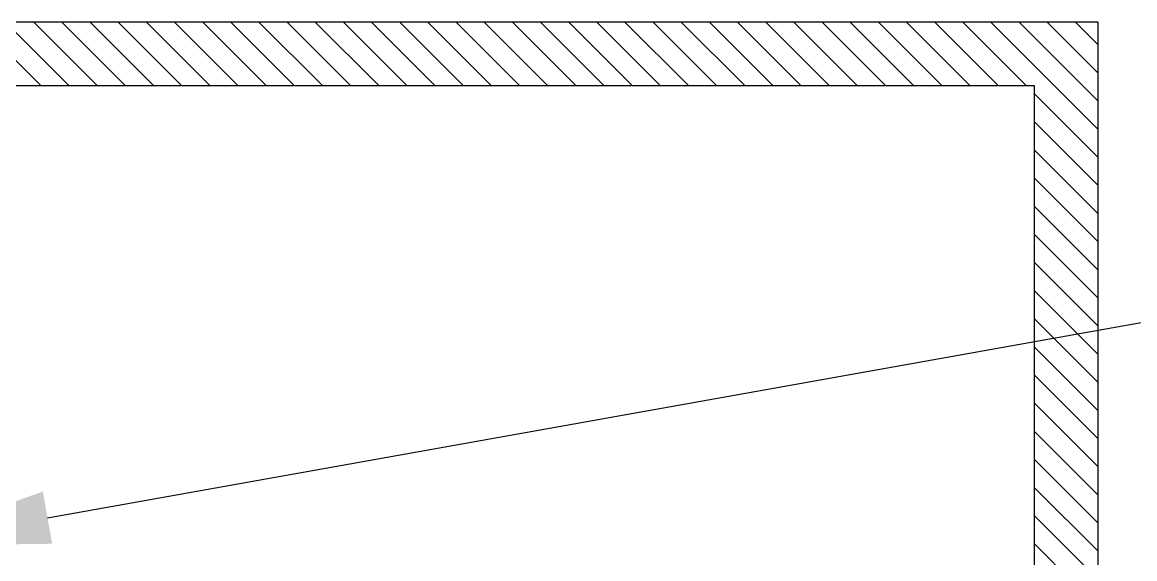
# Model space of a CAD drawing. Header units: metres. Extents: x 531791 to 532310, y 2674519 to 2674764.
# Drawn here: x 532046.323 to 532047.196, y 2674651.927 to 2674652.348 of the extents above; entities that cross this region are included whole.
import ezdxf

# ---------------------------------------------------------------- set-up
doc = ezdxf.new("R2010")
doc.units = ezdxf.units.M
doc.header["$MEASUREMENT"] = 0
doc.layers.add('IDT', color=7, linetype='Continuous')

# ---------------------------------------------------------------- blocks, each defined once
blk = doc.blocks.new('IDT')
at = {"layer": 'IDT', "color": 7, "ltscale": 0.1}
for p, q in [((26.15614, 22.11077), (26.15614, 20.4105)), ((26.15614, 20.4105), (27.85582, 20.4105))]:
    blk.add_line(p, q, dxfattribs=at)
at = {"layer": 'IDT', "color": 8, "ltscale": 0.1}
for p, q in [((26.15614, 22.11077), (26.15614, 20.4105)), ((26.15614, 20.4105), (27.85582, 20.4105))]:
    blk.add_line(p, q, dxfattribs=at)
at = {"layer": 'IDT', "color": 7}
for p, q in [((26.20614, 22.06077), (26.20614, 20.4605)), ((26.20614, 20.4605), (27.80582, 20.4605))]:
    blk.add_line(p, q, dxfattribs=at)
at = {"layer": 'IDT', "color": 8}
for p, q in [((26.20614, 22.06077), (26.20614, 20.4605)), ((26.98082, 20.79969), (25.89842, 20.60631)), ((26.20614, 20.4605), (27.80582, 20.4605))]:
    blk.add_line(p, q, dxfattribs=at)
at = {"layer": 'IDT', "color": 8, "linetype": 'Continuous'}
for p, q in [((26.20614, 20.82033), (26.15614, 20.87033)), ((26.20614, 20.79823), (26.15614, 20.84823)), ((26.20614, 20.77613), (26.15614, 20.82613)), ((26.20614, 20.75403), (26.15614, 20.80403)), ((26.20614, 20.73194), (26.15614, 20.78194)), ((26.20614, 20.70984), (26.15614, 20.75984)), ((26.20614, 20.68774), (26.15614, 20.73774)), ((26.20614, 20.66565), (26.15614, 20.71565)), ((26.20614, 20.64355), (26.15614, 20.69355)), ((26.20614, 20.62145), (26.15614, 20.67145)), ((26.20614, 20.59935), (26.15614, 20.64935)), ((26.20614, 20.57726), (26.15614, 20.62726)), ((26.20614, 20.55516), (26.15614, 20.60516)), ((26.20614, 20.53306), (26.15614, 20.58306)), ((26.20614, 20.51097), (26.15614, 20.56097)), ((26.20614, 20.48887), (26.15614, 20.53887)), ((26.20614, 20.46677), (26.15614, 20.51677)), ((26.24031, 20.4105), (26.15614, 20.49467)), ((26.21821, 20.4105), (26.15614, 20.47258)), ((26.26241, 20.4105), (26.21241, 20.4605)), ((26.2845, 20.4105), (26.2345, 20.4605)), ((26.3066, 20.4105), (26.2566, 20.4605)), ((26.3287, 20.4105), (26.2787, 20.4605)), ((26.3508, 20.4105), (26.3008, 20.4605)), ((26.37289, 20.4105), (26.32289, 20.4605)), ((26.39499, 20.4105), (26.34499, 20.4605)), ((26.41709, 20.4105), (26.36709, 20.4605)), ((26.43918, 20.4105), (26.38918, 20.4605)), ((26.46128, 20.4105), (26.41128, 20.4605)), ((26.48338, 20.4105), (26.43338, 20.4605)), ((26.50547, 20.4105), (26.45547, 20.4605)), ((26.52757, 20.4105), (26.47757, 20.4605)), ((26.54967, 20.4105), (26.49967, 20.4605)), ((26.57177, 20.4105), (26.52177, 20.4605)), ((26.59386, 20.4105), (26.54386, 20.4605)), ((26.61596, 20.4105), (26.56596, 20.4605)), ((26.63806, 20.4105), (26.58806, 20.4605)), ((26.66015, 20.4105), (26.61015, 20.4605)), ((26.68225, 20.4105), (26.63225, 20.4605)), ((26.70435, 20.4105), (26.65435, 20.4605)), ((26.72645, 20.4105), (26.67645, 20.4605)), ((26.74854, 20.4105), (26.69854, 20.4605)), ((26.77064, 20.4105), (26.72064, 20.4605)), ((26.79274, 20.4105), (26.74274, 20.4605)), ((26.81483, 20.4105), (26.76483, 20.4605)), ((26.83693, 20.4105), (26.78693, 20.4605)), ((26.85903, 20.4105), (26.80903, 20.4605)), ((26.88113, 20.4105), (26.83113, 20.4605)), ((26.90322, 20.4105), (26.85322, 20.4605)), ((26.92532, 20.4105), (26.87532, 20.4605)), ((26.94742, 20.4105), (26.89742, 20.4605)), ((26.96951, 20.4105), (26.91951, 20.4605)), ((26.99161, 20.4105), (26.94161, 20.4605)), ((27.01371, 20.4105), (26.96371, 20.4605)), ((27.0358, 20.4105), (26.9858, 20.4605)), ((26.19612, 20.4105), (26.15614, 20.45048)), ((26.17402, 20.4105), (26.15614, 20.42838))]:
    blk.add_line(p, q, dxfattribs=at)
at = {"layer": 'IDT', "color": 8}
blk.add_solid([(26.97715, 20.8202), (27.10387, 20.82167), (26.98448, 20.77918)], dxfattribs=at)

msp = doc.modelspace()

# ---------------------------------------------------------------- block references
at = {"layer": 'IDT', "color": 8, "rotation": 180}
msp.add_blockref('IDT', (532073.32328, 2674672.75885), dxfattribs=at)

doc.saveas('drawing.dxf')
